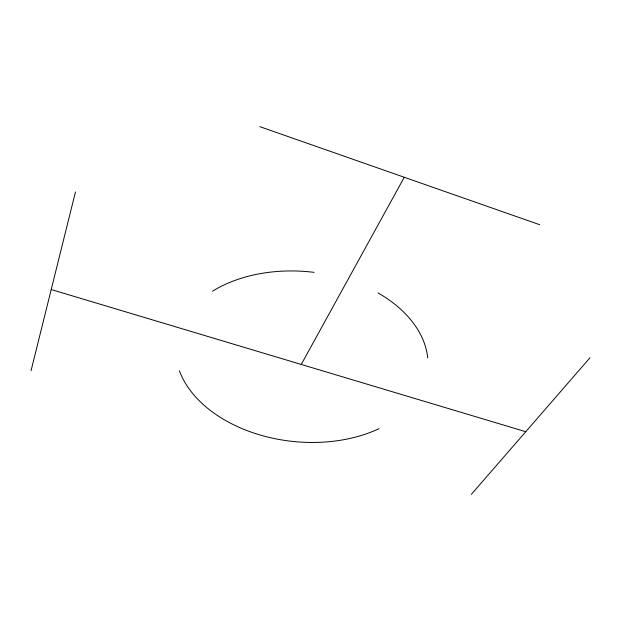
<?xml version="1.0" encoding="UTF-8"?>
<svg xmlns="http://www.w3.org/2000/svg" width="621" height="621" viewBox="0 0 621 621"><rect width="100%" height="100%" fill="white"/><g stroke="black" fill="none" stroke-linecap="round" stroke-linejoin="round"><path stroke-width="0.93" d="M31.05 370.69L75.459 191.982M301.247 364.449L404.279 177.264M471.339 494.37L589.95 357.781M51.217 289.541L525.754 431.711M259.749 126.63L539.688 224.709M379.051 428.684A126.614 85.217 6 0 1 179.399 370.76M212.529 291.202A126.614 85.217 6 0 1 314.047 272.347M377.972 292.902A126.614 85.217 6 0 1 427.706 357.898"/></g></svg>
